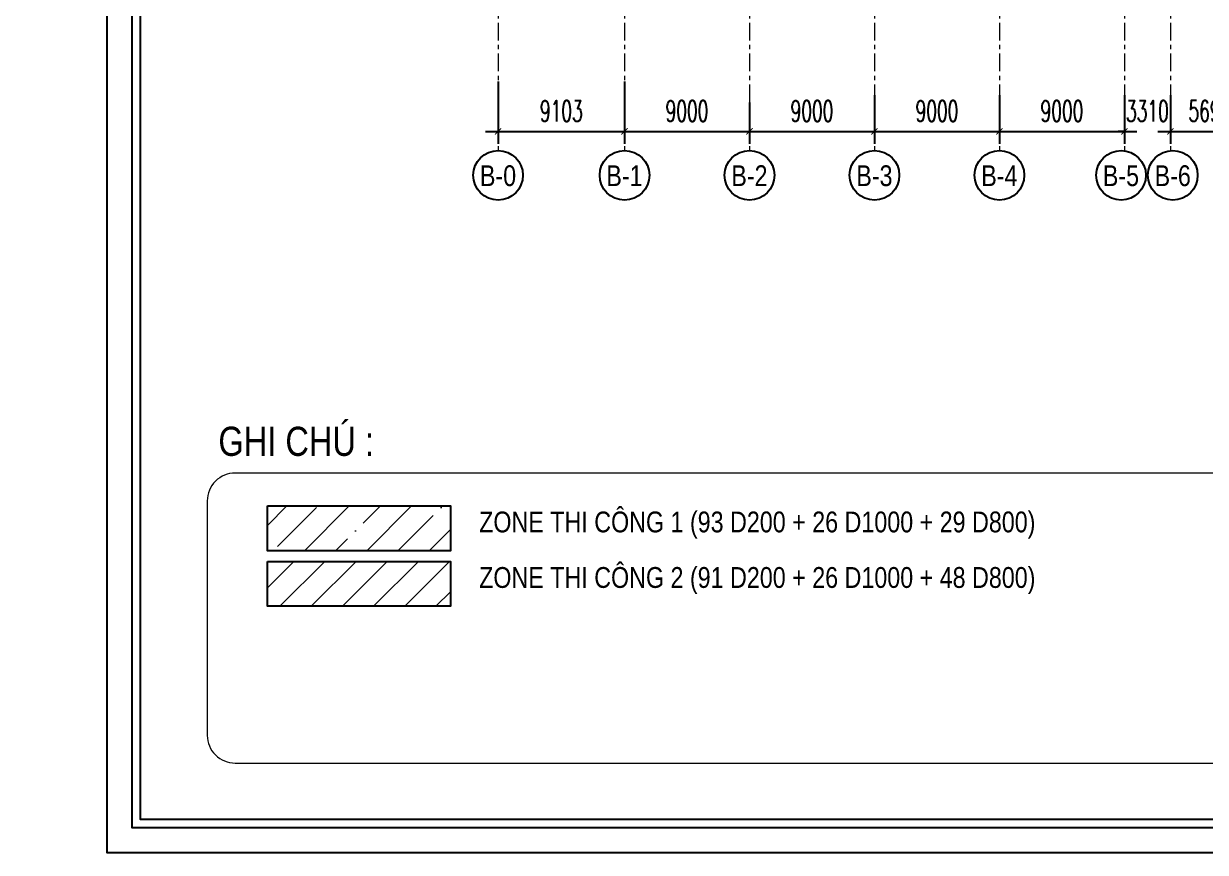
# Model space of a CAD drawing. Header units: millimetres. Extents: x -376071 to 28028791, y -269234 to 29325.
# Drawn here: x -119276 to -34174, y -148875 to -89175 of the extents above; entities that cross this region are included whole.
import ezdxf
from ezdxf.enums import TextEntityAlignment as Align

# ---------------------------------------------------------------- set-up
doc = ezdxf.new("R2010")
doc.units = ezdxf.units.MM
doc.header["$LTSCALE"] = 100
doc.linetypes.add('AUR_Grid Line', pattern=[22.225, 12.7, -3.175, 3.175, -3.175])
doc.linetypes.add('CONTINOUS', pattern=[0])
doc.layers.add('01. TEXT NOI DUNG', color=7, linetype='Continuous')
doc.layers.add('01. TEXT TIEU DE', color=7, linetype='Continuous')
doc.layers.add('02. NET KHUNG', color=7, linetype='CONTINOUS', lineweight=9)
doc.styles.add('Arial 0.8', font='arial_0.ttf', dxfattribs={"width": 0.8, "height": 250})
doc.styles.add('DIM', font='vnsimli.shx', dxfattribs={"width": 0.6})
doc.dimstyles.new('1-100 (x6)', dxfattribs={"dimscale": 600, "dimtxt": 2.5, "dimasz": 0.75, "dimexe": 1.5, "dimexo": 1, "dimgap": 1.2, "dimtad": 1, "dimtoh": 1, "dimdec": 0, "dimzin": 0, "dimdsep": 46, "dimtxsty": 'DIM', "dimblk": 'ARCHTICK', "dimcen": 0.09, "dimdle": 1.5, "dimclrd": 8, "dimclre": 8, "dimclrt": 7, "dimadec": 0, "dimazin": 0, "dimtfac": 1, "dimtdec": 0, "dimtix": 1, "dimtofl": 0, "dimtmove": 0, "dimatfit": 3, "dimfxl": 6, "dimfxlon": 1, "dimtolj": 1, "dimtzin": 0, "dimarcsym": 0})

# ---------------------------------------------------------------- blocks, each defined once
blk = doc.blocks.new('_ArchTick')
at = {"color": 0, "linetype": 'ByBlock', "const_width": 0.15}
blk.add_lwpolyline([(-0.5, -0.5), (0.5, 0.5)], dxfattribs=at)
blk = doc.blocks.new('*D75')
at = {"color": 8, "lineweight": -2, "transparency": 16777216}
for p, q in [((0, -6863), (0, -11363)), ((9103, -6863), (9103, -11363)), ((-900, -10463), (10003, -10463))]:
    blk.add_line(p, q, dxfattribs=at)
at = {"layer": 'Defpoints', "color": 0, "lineweight": 0, "transparency": 16777216}
for p in [(0, -4646), (9103, -4646), (9103, -10463)]:
    blk.add_point(p, dxfattribs=at)
at = {"color": 8, "lineweight": -2, "transparency": 16777216, "xscale": 450, "yscale": 450, "zscale": 450, "rotation": 180}
blk.add_blockref('_ArchTick', (0, -10463), dxfattribs=at)
at = {"color": 8, "lineweight": -2, "transparency": 16777216, "xscale": 450, "yscale": 450, "zscale": 450}
blk.add_blockref('_ArchTick', (9103, -10463), dxfattribs=at)
at = {"color": 7, "transparency": 16777216, "insert": (4552, -8993), "char_height": 1500, "attachment_point": 5, "style": 'DIM'}
blk.add_mtext('\\A1;9103', dxfattribs=at)
blk = doc.blocks.new('*D76')
at = {"color": 8, "lineweight": -2, "transparency": 16777216}
for p, q in [((9103, -6863), (9103, -11363)), ((18103, -8378), (18103, -11363)), ((8203, -10463), (19003, -10463))]:
    blk.add_line(p, q, dxfattribs=at)
at = {"layer": 'Defpoints', "color": 0, "lineweight": 0, "transparency": 16777216}
for p in [(9103, -4646), (18103, -7778), (18103, -10463)]:
    blk.add_point(p, dxfattribs=at)
at = {"color": 8, "lineweight": -2, "transparency": 16777216, "xscale": 450, "yscale": 450, "zscale": 450, "rotation": 180}
blk.add_blockref('_ArchTick', (9103, -10463), dxfattribs=at)
at = {"color": 8, "lineweight": -2, "transparency": 16777216, "xscale": 450, "yscale": 450, "zscale": 450}
blk.add_blockref('_ArchTick', (18103, -10463), dxfattribs=at)
at = {"color": 7, "transparency": 16777216, "insert": (13603, -8993), "char_height": 1500, "attachment_point": 5, "style": 'DIM'}
blk.add_mtext('\\A1;9000', dxfattribs=at)
blk = doc.blocks.new('*D77')
at = {"color": 8, "lineweight": -2, "transparency": 16777216}
for p, q in [((18103, -8378), (18103, -11363)), ((27103, -7861), (27103, -11363)), ((17203, -10463), (28003, -10463))]:
    blk.add_line(p, q, dxfattribs=at)
at = {"layer": 'Defpoints', "color": 0, "lineweight": 0, "transparency": 16777216}
for p in [(27103, -7261), (18103, -7778), (27103, -10463)]:
    blk.add_point(p, dxfattribs=at)
at = {"color": 8, "lineweight": -2, "transparency": 16777216, "xscale": 450, "yscale": 450, "zscale": 450, "rotation": 180}
blk.add_blockref('_ArchTick', (18103, -10463), dxfattribs=at)
at = {"color": 8, "lineweight": -2, "transparency": 16777216, "xscale": 450, "yscale": 450, "zscale": 450}
blk.add_blockref('_ArchTick', (27103, -10463), dxfattribs=at)
at = {"color": 7, "transparency": 16777216, "insert": (22603, -8993), "char_height": 1500, "attachment_point": 5, "style": 'DIM'}
blk.add_mtext('\\A1;9000', dxfattribs=at)
blk = doc.blocks.new('*D78')
at = {"color": 8, "lineweight": -2, "transparency": 16777216}
for p, q in [((27103, -7861), (27103, -11363)), ((36103, -7861), (36103, -11363)), ((26203, -10463), (37003, -10463))]:
    blk.add_line(p, q, dxfattribs=at)
at = {"layer": 'Defpoints', "color": 0, "lineweight": 0, "transparency": 16777216}
for p in [(27103, -7261), (36103, -7261), (36103, -10463)]:
    blk.add_point(p, dxfattribs=at)
at = {"color": 8, "lineweight": -2, "transparency": 16777216, "xscale": 450, "yscale": 450, "zscale": 450, "rotation": 180}
blk.add_blockref('_ArchTick', (27103, -10463), dxfattribs=at)
at = {"color": 8, "lineweight": -2, "transparency": 16777216, "xscale": 450, "yscale": 450, "zscale": 450}
blk.add_blockref('_ArchTick', (36103, -10463), dxfattribs=at)
at = {"color": 7, "transparency": 16777216, "insert": (31603, -8993), "char_height": 1500, "attachment_point": 5, "style": 'DIM'}
blk.add_mtext('\\A1;9000', dxfattribs=at)
blk = doc.blocks.new('*D79')
at = {"color": 8, "lineweight": -2, "transparency": 16777216}
for p, q in [((36103, -7861), (36103, -11363)), ((45103, -7861), (45103, -11363)), ((35203, -10463), (46003, -10463))]:
    blk.add_line(p, q, dxfattribs=at)
at = {"layer": 'Defpoints', "color": 0, "lineweight": 0, "transparency": 16777216}
for p in [(36103, -7261), (45103, -7261), (45103, -10463)]:
    blk.add_point(p, dxfattribs=at)
at = {"color": 8, "lineweight": -2, "transparency": 16777216, "xscale": 450, "yscale": 450, "zscale": 450, "rotation": 180}
blk.add_blockref('_ArchTick', (36103, -10463), dxfattribs=at)
at = {"color": 8, "lineweight": -2, "transparency": 16777216, "xscale": 450, "yscale": 450, "zscale": 450}
blk.add_blockref('_ArchTick', (45103, -10463), dxfattribs=at)
at = {"color": 7, "transparency": 16777216, "insert": (40603, -8993), "char_height": 1500, "attachment_point": 5, "style": 'DIM'}
blk.add_mtext('\\A1;9000', dxfattribs=at)
blk = doc.blocks.new('*D80')
at = {"color": 8, "lineweight": -2, "transparency": 16777216}
for p, q in [((45103, -7861), (45103, -11363)), ((48413, -7861), (48413, -11363)), ((45103, -10463), (44653, -10463)), ((48413, -10463), (48863, -10463))]:
    blk.add_line(p, q, dxfattribs=at)
at = {"layer": 'Defpoints', "color": 0, "lineweight": 0, "transparency": 16777216}
for p in [(45103, -7261), (48413, -7261), (48413, -10463)]:
    blk.add_point(p, dxfattribs=at)
at = {"color": 8, "lineweight": -2, "transparency": 16777216, "xscale": 450, "yscale": 450, "zscale": 450}
blk.add_blockref('_ArchTick', (45103, -10463), dxfattribs=at)
at = {"color": 8, "lineweight": -2, "transparency": 16777216, "xscale": 450, "yscale": 450, "zscale": 450, "rotation": 180}
blk.add_blockref('_ArchTick', (48413, -10463), dxfattribs=at)
at = {"color": 7, "transparency": 16777216, "insert": (46758, -8993), "char_height": 1500, "attachment_point": 5, "style": 'DIM'}
blk.add_mtext('\\A1;3310', dxfattribs=at)
blk = doc.blocks.new('*D81')
at = {"color": 8, "lineweight": -2, "transparency": 16777216}
for p, q in [((48413, -7861), (48413, -11363)), ((54103, -7861), (54103, -11363)), ((47513, -10463), (55003, -10463))]:
    blk.add_line(p, q, dxfattribs=at)
at = {"layer": 'Defpoints', "color": 0, "lineweight": 0, "transparency": 16777216}
for p in [(48413, -7261), (54103, -7261), (54103, -10463)]:
    blk.add_point(p, dxfattribs=at)
at = {"color": 8, "lineweight": -2, "transparency": 16777216, "xscale": 450, "yscale": 450, "zscale": 450, "rotation": 180}
blk.add_blockref('_ArchTick', (48413, -10463), dxfattribs=at)
at = {"color": 8, "lineweight": -2, "transparency": 16777216, "xscale": 450, "yscale": 450, "zscale": 450}
blk.add_blockref('_ArchTick', (54103, -10463), dxfattribs=at)
at = {"color": 7, "transparency": 16777216, "insert": (51258, -8993), "char_height": 1500, "attachment_point": 5, "style": 'DIM'}
blk.add_mtext('\\A1;5690', dxfattribs=at)
blk = doc.blocks.new('Khung A3 COR3')
at = {"ltscale": 2000}
for points in [[(420, 0), (420, 297), (0, 297), (0, 0)], [(417, 3), (417, 294), (3, 294), (3, 3)], [(365, 4), (365, 293), (4, 293), (4, 4)]]:
    blk.add_lwpolyline(points, close=True, dxfattribs=at)
at = {"style": 'Arial 0.8', "width": 0.8}
blk.add_attdef('TENBANVE_001', (387.9, 33.5), '', height=2.5, dxfattribs=at)
blk.add_attdef('SOHIEU', text='', height=2.5, dxfattribs=at).set_placement((391, 7.25), align=Align.MIDDLE_CENTER)
blk = doc.blocks.new('GRID')
at = {"color": 8, "linetype": 'AUR_Grid Line', "lineweight": 0}
for p, q in [((0, 101816.4), (0, -11839.9)), ((9103.2, 101816.4), (9103.2, -11839.9)), ((18103.3, 101816.4), (18103.3, -11839.9)), ((27103.3, 101816.4), (27103.3, -11839.9)), ((36103.3, 101816.4), (36103.3, -11839.9)), ((45103.3, 101816.4), (45103.3, -11839.9)), ((48413.3, 101816.4), (48413.3, -11839.9))]:
    blk.add_line(p, q, dxfattribs=at)
at = {"color": 7}
for centre in [(0, -13628.3), (9103.2, -13628.3), (18103.3, -13628.3), (27103.3, -13628.3), (36103.3, -13628.3), (44859.1, -13628.3), (48587.7, -13628.3)]:
    blk.add_circle(centre, 1788.4, dxfattribs=at)
at = {"layer": '01. TEXT NOI DUNG', "color": 7, "char_height": 1500, "width": 3132, "attachment_point": 2, "line_spacing_factor": 0.968573, "style": 'Arial 0.8'}
for s, insert in [('B-0', (-6.1, -12904.7)), ('B-1', (9097, -12904.7)), ('B-2', (18097.2, -12904.7)), ('B-3', (27097.2, -12904.7)), ('B-4', (36097.2, -12904.7)), ('B-5', (44853, -12904.7)), ('B-6', (48581.6, -12904.7))]:
    blk.add_mtext(s, dxfattribs=dict(at, insert=insert))
dim = blk.add_linear_dim(base=(9103.2, -10462.7), p1=(0, -4645.6), p2=(9103.2, -4645.6), dimstyle='1-100 (x6)')
dim.commit()
dim.dimension.update_dxf_attribs({"geometry": '*D75', "text_midpoint": (4551.6, -8992.7)})
for base, p1, p2, picture, middle in [((18103.3, -10462.7), (9103.2, -4645.6), (18103.3, -7778.5), '*D76', (13603.2, -8992.7)), ((27103.3, -10462.7), (18103.3, -7778.5), (27103.3, -7260.8), '*D77', (22603.3, -8992.7)), ((36103.3, -10462.7), (27103.3, -7260.8), (36103.3, -7260.8), '*D78', (31603.3, -8992.7)), ((45103.3, -10462.7), (36103.3, -7260.8), (45103.3, -7260.8), '*D79', (40603.3, -8992.7)), ((48413.3, -10462.7), (45103.3, -7260.8), (48413.3, -7260.8), '*D80', (46758.3, -8992.7)), ((54103.3, -10462.7), (48413.3, -7260.8), (54103.3, -7260.8), '*D81', (51258.3, -8992.7))]:
    dim = blk.add_linear_dim(base=base, p1=p1, p2=p2, dimstyle='1-100 (x6)', override={"dimtmove": 1})
    dim.commit()
    dim.dimension.update_dxf_attribs({"geometry": picture, "text_midpoint": middle})

msp = doc.modelspace()

# ---------------------------------------------------------------- hatches: boundary and pattern name
at = {"lineweight": 0, "transparency": 33554559}
h = msp.add_hatch(dxfattribs=at)
h.set_pattern_fill('ANSI35', color=1, scale=500)
h.set_pattern_definition([(45, (68500, 0), (-2245.064, 2245.064), []), (45, (70745.2, 0), (-2245.064, 2245.064), [3968.75, -793.75, 0, -793.75])])
h.paths.add_polyline_path([(-101722.4, -123916.3), (-88542.6, -123916.3), (-88542.6, -127148.8), (-101722.4, -127148.8)])
h = msp.add_hatch(dxfattribs=at)
h.set_pattern_fill('ANSI31', color=3, scale=500)
h.set_pattern_definition([(45, (68500.1, 0), (-1122.532, 1122.532), [])])
h.paths.add_polyline_path([(-101722.4, -127916.3), (-88542.6, -127916.3), (-88542.6, -131148.8), (-101722.4, -131148.8)])

# ---------------------------------------------------------------- linework, layer by layer
for points in [[(-101722.4, -123916.3), (-88542.6, -123916.3), (-88542.6, -127148.8), (-101722.4, -127148.8)], [(-101722.4, -127916.3), (-88542.6, -127916.3), (-88542.6, -131148.8), (-101722.4, -131148.8)]]:
    msp.add_lwpolyline(points, close=True)

# ---------------------------------------------------------------- block references
msp.add_blockref('GRID', (-85106.4, -86475))

# ---------------------------------------------------------------- texts
at = {"layer": '01. TEXT NOI DUNG', "char_height": 1500, "attachment_point": 4, "style": 'Arial 0.8'}
for s, width, insert in [('ZONE THI CÔNG 1 (93 D200 + 26 D1000 + 29 D800)', 42126.008, (-86471.9, -125299, 26.2)), ('ZONE THI CÔNG 2 (91 D200 + 26 D1000 + 48 D800)', 47844.026, (-86472.1, -129299, 26.2))]:
    msp.add_mtext_dynamic_manual_height_columns(s, width=width, gutter_width=125, heights=[0], dxfattribs=dict(at, insert=insert))
at = {"layer": '01. TEXT TIEU DE', "insert": (-105251.1, -119277.8), "char_height": 2100, "width": 28132992.012, "attachment_point": 4, "style": 'Arial 0.8', "bg_fill": 2}
msp.add_mtext('\\A1;{\\LGHI CHÚ }:', dxfattribs=at)

# ---------------------------------------------------------------- next in the draw order: linework, layer by layer
at = {"layer": '02. NET KHUNG', "color": 7}
msp.add_lwpolyline([(34808.3, -121547.8), (-104048.7, -121547.8, 0.4142136), (-106048.7, -123547.8), (-106048.7, -140444.2, 0.4142136), (-104048.7, -142444.2), (34808.3, -142444.2, 0.4142136), (36808.3, -140444.2), (36808.3, -123547.8, 0.4142136)], format="xyb", close=True, dxfattribs=at)

# ---------------------------------------------------------------- next in the draw order: texts
at = {"layer": '01. TEXT TIEU DE', "insert": (-368039.7, -119277.8), "char_height": 2100, "width": 28132992.012, "attachment_point": 4, "style": 'Arial 0.8', "bg_fill": 2}
msp.add_mtext('\\A1;{\\LGHI CHÚ }:', dxfattribs=at)

# ---------------------------------------------------------------- next in the draw order: block references
at = {"xscale": 600, "yscale": 600, "zscale": 600}
msp.add_blockref('Khung A3 COR3', (-113282, -148875.2, -3.5), dxfattribs=at)

doc.saveas('drawing.dxf')
